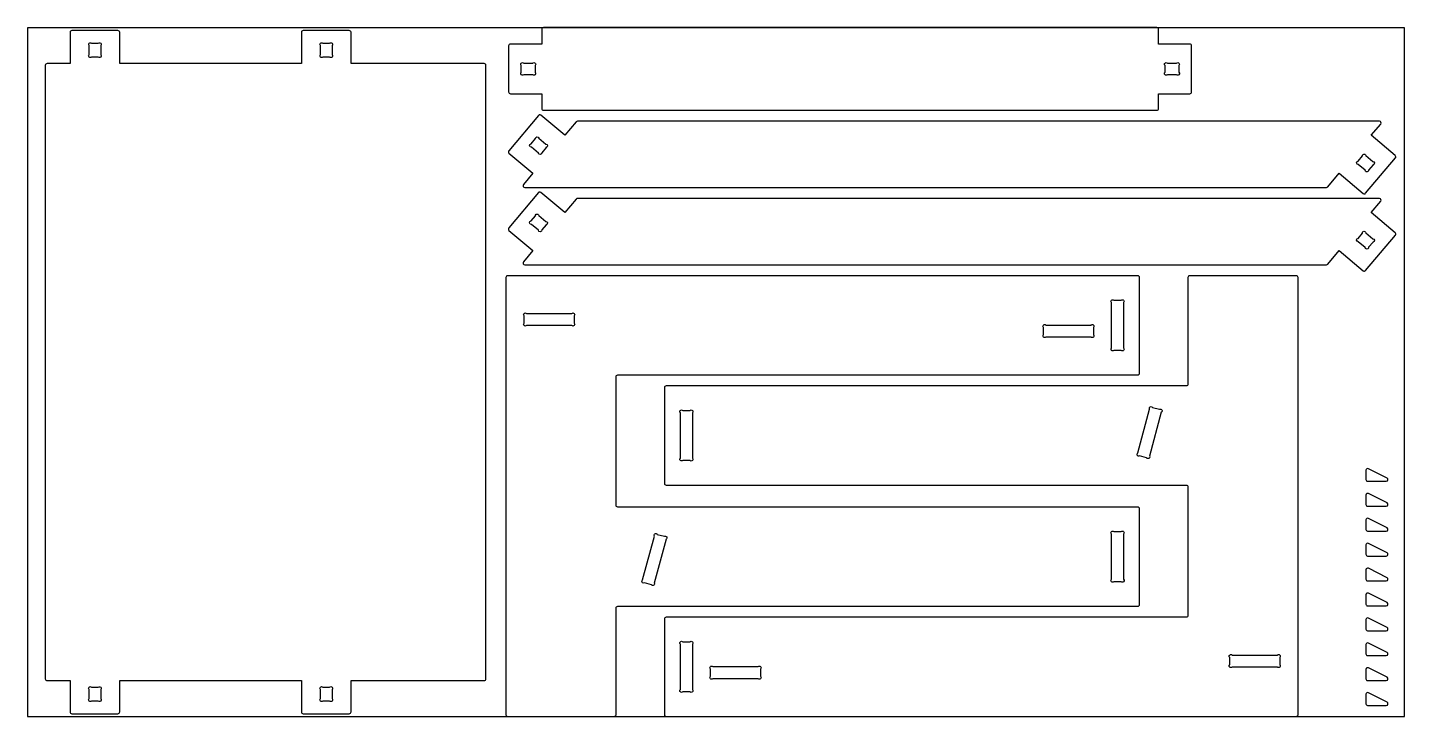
# Model space of a CAD drawing. Extents: x 0 to 2500, y 0 to 1250.
import ezdxf

# ---------------------------------------------------------------- set-up
doc = ezdxf.new("R2010")
doc.units = 0
for name, color, linetype in [('CUT-INSIDE-21MM', 216, 'CONTINUOUS'), ('CUT-OUTSIDE-21MM', 142, 'CONTINUOUS'), ('STANDARD', 18, 'CONTINUOUS')]:
    doc.layers.add(name, color=color, linetype=linetype)

msp = doc.modelspace()

# ---------------------------------------------------------------- linework, layer by layer
at = {"layer": 'CUT-INSIDE-21MM'}
for points in [[(116.2, 1222), (128.4, 1222, -1), (132.8, 1217.6), (132.8, 1201.2, -1), (128.4, 1196.8), (116.2, 1196.8, -1), (111.8, 1201.2), (111.8, 1217.6, -1)], [(536.2, 1222), (548.4, 1222, -1), (552.8, 1217.6), (552.8, 1201.2, -1), (548.4, 1196.8), (536.2, 1196.8, -1), (531.8, 1201.2), (531.8, 1217.6, -1)], [(900.9, 1185.9), (917.3, 1185.9, -1), (921.7, 1181.5), (921.7, 1169.3, -1), (917.3, 1164.9), (900.9, 1164.9, -1), (896.5, 1169.3), (896.5, 1181.5, -1)], [(2069.7, 1185.9), (2086.1, 1185.9, -1), (2090.5, 1181.5), (2090.5, 1169.3, -1), (2086.1, 1164.9), (2069.7, 1164.9, -1), (2065.3, 1169.3), (2065.3, 1181.5, -1)], [(928.4, 1049.4), (941, 1038.8, -1), (941.5, 1032.6), (933.6, 1023.2, -1), (927.5, 1022.7), (914.9, 1033.3, -1), (914.4, 1039.5), (922.2, 1048.8, -1)], [(2429.8, 1017.9), (2442.3, 1007.4, -1), (2442.9, 1001.2), (2435, 991.8, -1), (2428.8, 991.3), (2416.2, 1001.9, -1), (2415.7, 1008), (2423.6, 1017.4, -1)], [(928.4, 909.1), (941, 898.6, -1), (941.5, 892.4), (933.6, 883, -1), (927.5, 882.5), (914.9, 893.1, -1), (914.4, 899.3), (922.2, 908.6, -1)], [(2429.8, 877.7), (2442.3, 867.1, -1), (2442.9, 861), (2435, 851.6, -1), (2428.8, 851.1), (2416.2, 861.7, -1), (2415.7, 867.8), (2423.6, 877.2, -1)], [(1990, 751.1), (1990, 668.9, -1), (1985.6, 664.5), (1972.4, 664.5, -1), (1968, 668.9), (1968, 751.1, -1), (1972.4, 755.5), (1985.6, 755.5, -1)], [(906, 731.5), (988.2, 731.5, -1), (992.6, 727.1), (992.6, 713.9, -1), (988.2, 709.5), (906, 709.5, -1), (901.6, 713.9), (901.6, 727.1, -1)], [(1935.4, 706.1), (1935.4, 692.9, -1), (1931, 688.5), (1848.8, 688.5, -1), (1844.4, 692.9), (1844.4, 706.1, -1), (1848.8, 710.5), (1931, 710.5, -1)], [(1189.7, 555.5), (1202.9, 555.5, -1), (1207.3, 551.1), (1207.3, 468.9, -1), (1202.9, 464.5), (1189.7, 464.5, -1), (1185.3, 468.9), (1185.3, 551.1, -1)], [(2042.6, 560.9), (2055.4, 557.5, -1), (2058.5, 552.1), (2037.2, 472.7, -1), (2031.9, 469.6), (2019.1, 473, -1), (2016, 478.4), (2037.3, 557.8, -1)], [(1143.4, 330.4), (1156.2, 327, -1), (1159.3, 321.6), (1138, 242.2, -1), (1132.7, 239.1), (1119.9, 242.5, -1), (1116.8, 247.9), (1138.1, 327.3, -1)], [(1972.4, 335.5), (1985.6, 335.5, -1), (1990, 331.1), (1990, 248.9, -1), (1985.6, 244.5), (1972.4, 244.5, -1), (1968, 248.9), (1968, 331.1, -1)], [(1189.7, 135.5), (1202.9, 135.5, -1), (1207.3, 131.1), (1207.3, 48.9, -1), (1202.9, 44.5), (1189.7, 44.5, -1), (1185.3, 48.9), (1185.3, 131.1, -1)], [(2187.1, 111.5), (2269.3, 111.5, -1), (2273.7, 107.1), (2273.7, 93.9, -1), (2269.3, 89.5), (2187.1, 89.5, -1), (2182.7, 93.9), (2182.7, 107.1, -1)], [(1244.2, 90.5), (1326.5, 90.5, -1), (1330.9, 86.1), (1330.9, 72.9, -1), (1326.5, 68.5), (1244.2, 68.5, -1), (1239.9, 72.9), (1239.9, 86.1, -1)], [(116.2, 53.2), (128.4, 53.2, -1), (132.8, 48.8), (132.8, 32.4, -1), (128.4, 28), (116.2, 28, -1), (111.8, 32.4), (111.8, 48.8, -1)], [(536.2, 53.2), (548.4, 53.2, -1), (552.8, 48.8), (552.8, 32.4, -1), (548.4, 28), (536.2, 28, -1), (531.8, 32.4), (531.8, 48.8, -1)]]:
    msp.add_lwpolyline(points, format="xyb", close=True, dxfattribs=at)
at = {"layer": 'CUT-OUTSIDE-21MM'}
for points in [[(933.5, 1130.4), (933.5, 1103.5, 0.414214), (936.6, 1100.4), (2050.4, 1100.4, 0.414214), (2053.5, 1103.5), (2053.5, 1130.4), (2110.4, 1130.4, 0.414214), (2113.5, 1133.5), (2113.5, 1217.3, 0.414214), (2110.4, 1220.4), (2053.5, 1220.4), (2053.5, 1247.3, 0.414214), (2050.4, 1250.4), (936.6, 1250.4, 0.414214), (933.5, 1247.3), (933.5, 1220.4), (876.6, 1220.4, 0.414214), (873.5, 1217.3), (873.5, 1133.5, 0.414214), (876.6, 1130.4)], [(77.3, 65), (77.3, 8.1, 0.414214), (80.4, 5), (164.2, 5, 0.414214), (167.3, 8.1), (167.3, 65), (497.3, 65), (497.3, 8.1, 0.414214), (500.4, 5), (584.2, 5, 0.414214), (587.3, 8.1), (587.3, 65), (829.2, 65, 0.414214), (832.3, 68.1), (832.3, 1181.9, 0.414214), (829.2, 1185), (587.3, 1185), (587.3, 1241.9, 0.414214), (584.2, 1245), (500.4, 1245, 0.414214), (497.3, 1241.9), (497.3, 1185), (167.3, 1185), (167.3, 1241.9, 0.414214), (164.2, 1245), (80.4, 1245, 0.414214), (77.3, 1241.9), (77.3, 1185), (35.4, 1185, 0.414214), (32.3, 1181.9), (32.3, 68.1, 0.414214), (35.4, 65)], [(902.7, 960.2), (2358.6, 960.2, 0.221279), (2361, 961.3), (2381.6, 985.9), (2425.2, 949.3, 0.414221), (2429.5, 949.6), (2483.5, 1013.7, 0.414209), (2483.1, 1018.1), (2439.6, 1054.8), (2456.9, 1075.3, 0.637647), (2454.6, 1080.4), (998.6, 1080.4, 0.221264), (996.3, 1079.3), (975.6, 1054.8), (932, 1091.4, 0.414208), (927.7, 1091), (873.7, 1026.9, 0.414212), (874.1, 1022.5), (917.6, 985.9), (900.3, 965.3, 0.637627)], [(902.7, 820), (2358.6, 820, 0.221279), (2361, 821.1), (2381.6, 845.7), (2425.2, 809, 0.414219), (2429.5, 809.4), (2483.5, 873.5, 0.414208), (2483.1, 877.9), (2439.6, 914.5), (2456.9, 935.1, 0.637634), (2454.6, 940.2), (998.6, 940.2, 0.221274), (996.3, 939.1), (975.6, 914.5), (932, 951.2, 0.414216), (927.7, 950.8), (873.7, 886.7, 0.414212), (874.1, 882.3), (917.6, 845.7), (900.3, 825.1, 0.637627)], [(868.5, 796.9), (868.5, 3.1, 0.414214), (871.6, 0), (1065.4, 0, 0.414214), (1068.5, 3.1), (1068.5, 196.9, -0.414214), (1071.6, 200), (2015.8, 200, 0.414214), (2018.9, 203.1), (2018.9, 376.9, 0.414214), (2015.8, 380), (1071.6, 380, -0.414214), (1068.5, 383.1), (1068.5, 616.9, -0.414214), (1071.6, 620), (2015.8, 620, 0.414214), (2018.9, 623.1), (2018.9, 796.9, 0.414214), (2015.8, 800), (871.6, 800, 0.414214)], [(1156.4, 176.9), (1156.4, 3.1, 0.414214), (1159.5, 0), (2303.7, 0, 0.414214), (2306.8, 3.1), (2306.8, 796.9, 0.414214), (2303.7, 800), (2109.9, 800, 0.414214), (2106.8, 796.9), (2106.8, 603.1, -0.414214), (2103.7, 600), (1159.5, 600, 0.414214), (1156.4, 596.9), (1156.4, 423.1, 0.414214), (1159.5, 420), (2103.7, 420, -0.414214), (2106.8, 416.9), (2106.8, 183.1, -0.414214), (2103.7, 180), (1159.5, 180, 0.414214)], [(2430, 447), (2430, 429.9, 0.414214), (2433.1, 426.8), (2467, 426.8, 0.79012), (2468.4, 432.7), (2434.5, 449.7, 0.558584)], [(2468.4, 387.5), (2434.5, 404.5, 0.558584), (2430, 401.8), (2430, 384.7, 0.414214), (2433.1, 381.6), (2467, 381.6, 0.79012)], [(2430, 356.6), (2430, 339.5, 0.414214), (2433.1, 336.4), (2467, 336.4, 0.79012), (2468.4, 342.3), (2434.5, 359.3, 0.558584)], [(2430, 311.4), (2430, 294.3, 0.414214), (2433.1, 291.2), (2467, 291.2, 0.79012), (2468.4, 297.1), (2434.5, 314.1, 0.558584)], [(2430, 266.2), (2430, 249.1, 0.414214), (2433.1, 246), (2467, 246, 0.79012), (2468.4, 251.9), (2434.5, 268.9, 0.558584)], [(2430, 221), (2430, 203.9, 0.414214), (2433.1, 200.8), (2467, 200.8, 0.79012), (2468.4, 206.7), (2434.5, 223.7, 0.558584)], [(2430, 175.8), (2430, 158.7, 0.414214), (2433.1, 155.6), (2467, 155.6, 0.79012), (2468.4, 161.5), (2434.5, 178.5, 0.558584)], [(2430, 130.6), (2430, 113.5, 0.414214), (2433.1, 110.4), (2467, 110.4, 0.79012), (2468.4, 116.3), (2434.5, 133.3, 0.558584)], [(2430, 85.4), (2430, 68.3, 0.414214), (2433.1, 65.2), (2467, 65.2, 0.790121), (2468.4, 71.1), (2434.5, 88.1, 0.558583)], [(2468.4, 25.9), (2434.5, 42.9, 0.558583), (2430, 40.2), (2430, 23.1, 0.414214), (2433.1, 20), (2467, 20, 0.790121)]]:
    msp.add_lwpolyline(points, format="xyb", close=True, dxfattribs=at)
at = {"layer": 'STANDARD'}
msp.add_lwpolyline([(0, 0), (2500, 0), (2500, 1250), (0, 1250)], close=True, dxfattribs=at)

doc.saveas('drawing.dxf')
